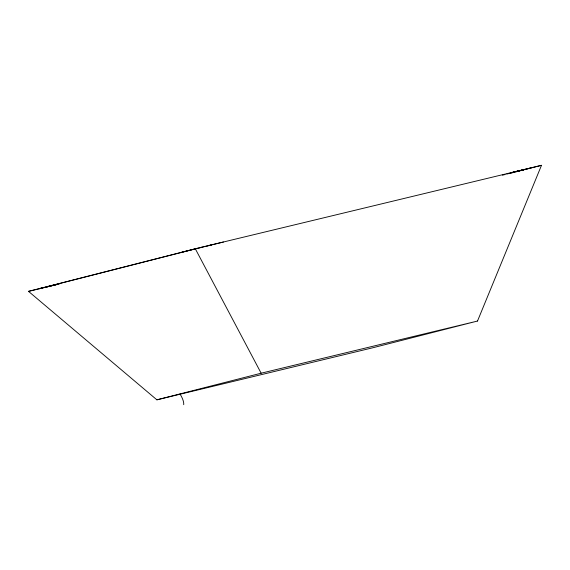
<?xml version="1.0" encoding="UTF-8"?>
<svg xmlns="http://www.w3.org/2000/svg" width="570" height="570" viewBox="0 0 570 570"><rect width="100%" height="100%" fill="white"/><g stroke="black" fill="none" stroke-linecap="round" stroke-linejoin="round"><path stroke-width="0.85" d="M477.51 321.045L541.5 165.314L195.311 248.784L28.5 291.363L156.885 399.827L373.257 347.657L477.51 321.045L261.145 373.207L156.885 399.827M529.473 168.385L530.991 167.965L513.37 172.097M42.052 287.9L39.009 288.712L40.705 288.363M502.484 175.182L505.07 174.527M506.794 174.085L511.967 172.76M513.691 172.325L523.802 169.718L510.243 172.895M511.561 172.959L514.147 172.297M515.871 171.855L541.5 165.314M181.759 252.239L195.118 248.905M196.358 248.648L46.199 286.959L47.51 286.696M195.823 248.734L201.958 247.266M199.578 247.808L223.44 242.001M207.558 245.855L211.641 244.858M28.5 291.363L52.369 285.613M54.072 285.2L59.757 283.782M53.787 285.264L56.63 284.58M57.021 284.444L50.979 285.884M53.074 285.435L46.897 286.917M44.382 287.508L46.056 287.109M43.691 287.672L41.859 288.099M48.735 286.411L50.331 286.033M195.311 248.784L261.145 373.207M179.977 393.977A24.724 9.384 43.8 0 1 183.718 404.686"/></g></svg>
